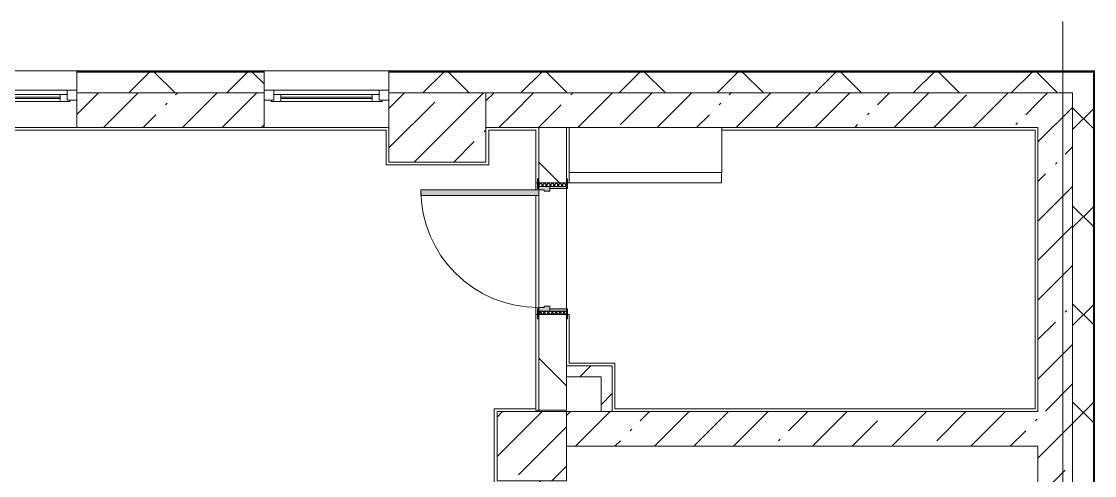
# Model space of a CAD drawing. Header units: millimetres. Extents: x 2623 to 216772, y -8553 to 29000.
# Drawn here: x 207263 to 215000, y 18638 to 21915 of the extents above; entities that cross this region are included whole.
import ezdxf

# ---------------------------------------------------------------- set-up
doc = ezdxf.new("R2010")
doc.units = ezdxf.units.MM
for name, color, linetype, lineweight, true_color in [('A-DOOR-3', 7, 'Continuous', 5, 0xaaaaaa), ('A-DOOR-4', 7, 'Continuous', 5, 0xe2e2e2), ('A-DOOR-FRAM-3', 7, 'Continuous', 5, 0xe2e2e2), ('A-DOOR-FRAM-4', 7, 'Continuous', 5, 0xaaaaaa), ('A-FLOR-3', 7, 'Continuous', 5, 0xaaaaaa)]:
    doc.layers.add(name, color=color, linetype=linetype, lineweight=lineweight, true_color=true_color)
for name, color, linetype, lineweight in [('A-GLAZ-1', 7, 'Continuous', 5), ('A-WALL', 7, 'Continuous', 9), ('A-WALL-3', 7, 'Continuous', 5), ('I-WALL-4', 7, 'Continuous', 5), ('S-COLS-1', 7, 'Continuous', 5), ('Оси', 7, 'Continuous', 9)]:
    doc.layers.add(name, color=color, linetype=linetype, lineweight=lineweight)
pattern_1 = [(45, (89762.2, 0), (-285.1231, 285.1231), []), (45, (90047.3, 0), (-285.1231, 285.1231), [504.031, -100.806, 16.764, -84.042])]
pattern_2 = [(45, (89762.2, 0), (-353.5534, 353.5534), []), (135, (89762.2, 0), (-353.5534, -353.5534), [])]
pattern_3 = [(45, (89762.2, 0), (-176.7767, 176.7767), [])]

# ---------------------------------------------------------------- blocks, each defined once
blk = doc.blocks.new('120_Окно_СКБ_1Ст - 120_Окно_СКБ_1Ст 900х2500_h_ с форточкой-22876038-3_1_2_птичка')
at = {"layer": 'A-GLAZ-1'}
for p, q in [((-450, -127), (-450, -57)), ((-450, -57), (-380, -57)), ((450, -57), (-450, -57)), ((-380, -57), (-380, -127)), ((380, -127), (380, -57)), ((380, -57), (450, -57)), ((450, -57), (450, -127)), ((-380, -127), (-450, -127)), ((-450, -127), (-400, -127)), ((-380, -127), (-400, -127)), ((-400, -127), (-400, -137)), ((-400, -137), (400, -137)), ((400, -137), (-400, -137)), ((380, -87), (-380, -87)), ((-380, -87), (-380, -127)), ((-330, -137), (-330, -87)), ((-330, -107), (330, -107)), ((330, -117), (-330, -117)), ((330, -137), (330, -87)), ((380, -127), (380, -87)), ((450, -127), (380, -127)), ((400, -127), (380, -127)), ((400, -127), (450, -127)), ((400, -137), (400, -127))]:
    blk.add_line(p, q, dxfattribs=at)
blk = doc.blocks.new('110_Дверь_СКБ_1Ст_Внутренняя1 - Д-8 950x2100h_охрана-V137-3_1_2_птичка')
at = {"layer": 'A-DOOR-3'}
h = blk.add_hatch(dxfattribs=at)
h.set_pattern_fill('FP_107', color=256, style=0, pattern_type=2)
h.set_pattern_definition([(135, (1826.41, 164.685), (-14.14214, -14.14214), []), (225, (1826.41, 164.685), (14.14214, -14.14214), [])])
h.paths.add_polyline_path([(487.5, 100), (462.5, 100), (462.5, -100), (487.5, -100), (487.5, -34.8)])
at = {"layer": 'A-DOOR-4'}
h = blk.add_hatch(color=256, dxfattribs=at)
h.paths.add_polyline_path([(-412.5, 100), (-437.5, 100), (-437.5, 20), (-402.5, 20), (-402.5, 60), (-412.5, 60)])
h.paths.add_polyline_path([(441.5, 100), (437.5, 100), (437.5, 60), (427.5, 60), (427.5, 20), (462.5, 20), (462.5, 100)])
at = {"layer": 'A-DOOR-FRAM-3'}
for points in [[(397.5, 950), (397.5, 100), (437.5, 100), (437.5, 950)], [(-422.5, 108), (-492.5, 108), (-490.7, 100), (-422.5, 100)], [(517.5, 108), (447.5, 108), (447.5, 100), (517.5, 100)], [(-422.5, 20), (-437.5, 20), (-437.5, -100), (-422.5, -100), (-422.5, -34.8)], [(462.5, 20), (447.5, 20), (447.5, -100), (462.5, -100), (462.5, -34.8)], [(-422.5, -100), (-492.5, -100), (-490.7, -108), (-422.5, -108)], [(447.5, -100), (447.5, -108), (517.5, -108), (517.5, -100)]]:
    blk.add_hatch(color=256, dxfattribs=at).paths.add_polyline_path(points)
at = {"layer": 'A-DOOR-FRAM-4'}
h = blk.add_hatch(dxfattribs=at)
h.set_pattern_fill('FP_108', color=256, style=0, pattern_type=2)
h.set_pattern_definition([(45, (-296.384, 164.685), (-14.1421, 14.1421), []), (135, (-296.384, 164.685), (-14.1421, -14.1421), [])])
h.paths.add_polyline_path([(-437.5, 100), (-462.5, 100), (-462.5, -100), (-437.5, -100), (-437.5, -34.8)])
at = {"layer": 'A-DOOR-3'}
for p, q in [((437.5, 950), (397.5, 950)), ((397.5, 950), (397.5, 100)), ((437.5, 100), (437.5, 950)), ((397.5, 100), (437.5, 100))]:
    blk.add_line(p, q, dxfattribs=at)
blk.add_arc((437.5, 100), 850, 90, 180, dxfattribs=at)
at = {"layer": 'A-DOOR-FRAM-4'}
for p, q in [((-422.5, 108), (-492.5, 108)), ((-492.5, 108), (-492.5, 100)), ((-492.5, 100), (-422.5, 100)), ((-437.5, 100), (-462.5, 100)), ((-462.5, 100), (-462.5, -100)), ((-412.5, 100), (-437.5, 100)), ((-437.5, 100), (-437.5, 20)), ((-437.5, -100), (-437.5, 100)), ((-422.5, 100), (-437.5, 100)), ((-437.5, 100), (-437.5, 99)), ((-437.5, 99), (-422.5, 99)), ((-422.5, 100), (-422.5, 108)), ((-422.5, 99), (-422.5, 100)), ((-412.5, 60), (-412.5, 100)), ((437.5, 100), (437.5, 60)), ((462.5, 100), (437.5, 100)), ((517.5, 108), (447.5, 108)), ((447.5, 108), (447.5, 100)), ((462.5, 100), (447.5, 100)), ((447.5, 100), (447.5, 99)), ((447.5, 100), (517.5, 100)), ((447.5, 99), (462.5, 99)), ((462.5, 20), (462.5, 100)), ((487.5, 100), (462.5, 100)), ((462.5, 100), (462.5, -100)), ((462.5, 99), (462.5, 100)), ((487.5, -100), (487.5, 100)), ((517.5, 100), (517.5, 108)), ((-437.5, 20), (-402.5, 20)), ((-422.5, 20), (-437.5, 20)), ((-437.5, 20), (-437.5, -100)), ((-422.5, -100), (-422.5, 20)), ((-402.5, 60), (-412.5, 60)), ((-402.5, 20), (-402.5, 60)), ((437.5, 60), (427.5, 60)), ((427.5, 60), (427.5, 20)), ((427.5, 20), (462.5, 20)), ((462.5, 20), (447.5, 20)), ((447.5, 20), (447.5, -100)), ((462.5, -100), (462.5, 20)), ((-422.5, -100), (-492.5, -100)), ((-492.5, -100), (-492.5, -108)), ((-492.5, -108), (-422.5, -108)), ((-462.5, -100), (-437.5, -100)), ((-437.5, -100), (-422.5, -100)), ((-422.5, -108), (-422.5, -100)), ((447.5, -100), (462.5, -100)), ((517.5, -100), (447.5, -100)), ((447.5, -100), (447.5, -108)), ((447.5, -108), (517.5, -108)), ((462.5, -100), (487.5, -100)), ((517.5, -108), (517.5, -100))]:
    blk.add_line(p, q, dxfattribs=at)
blk = doc.blocks.new('120_Окно_СКБ_1Ст - 120_Окно_СКБ_1Ст 900х2500_h_ с форточкой-V129-3_1_2_птичка')
at = {"layer": 'A-GLAZ-1'}
for p, q in [((-450, -127), (-450, -57)), ((-450, -57), (-380, -57)), ((450, -57), (-450, -57)), ((-380, -57), (-380, -127)), ((380, -127), (380, -57)), ((380, -57), (450, -57)), ((450, -57), (450, -127)), ((-380, -127), (-450, -127)), ((-450, -127), (-400, -127)), ((-380, -127), (-400, -127)), ((-400, -127), (-400, -137)), ((-400, -137), (400, -137)), ((400, -137), (-400, -137)), ((380, -87), (-380, -87)), ((-380, -87), (-380, -127)), ((-330, -137), (-330, -87)), ((-330, -107), (330, -107)), ((330, -117), (-330, -117)), ((330, -137), (330, -87)), ((380, -127), (380, -87)), ((450, -127), (380, -127)), ((400, -127), (380, -127)), ((400, -127), (449.8, -127)), ((400, -137), (400, -127))]:
    blk.add_line(p, q, dxfattribs=at)
blk = doc.blocks.new('BSC_Колонна _Прямоугольная - 700х500-23282984-3_1_2_птичка')
at = {"layer": 'S-COLS-1'}
h = blk.add_hatch(dxfattribs=at)
h.set_pattern_fill('FP_146', color=256, style=0, pattern_type=2)
h.set_pattern_definition([(45, (-120500, -21150), (-285.1231, 285.1231), []), (45, (-120214.88, -21150), (-285.1231, 285.1231), [504.031, -100.806, 16.764, -84.042])])
h.paths.add_polyline_path([(-350, -250), (350, -250), (350, 250), (-350, 250)])
for p, q in [((350, 250), (-350, 250)), ((-350, 250), (-350, -250)), ((350, -250), (350, 250)), ((-350, -250), (350, -250))]:
    blk.add_line(p, q, dxfattribs=at)
blk = doc.blocks.new('BSC_Колонна _Прямоугольная - 500х500-V208-3_1_2_птичка')
at = {"layer": 'S-COLS-1'}
h = blk.add_hatch(dxfattribs=at)
h.set_pattern_fill('FP_175', color=256, style=0, pattern_type=2)
h.set_pattern_definition([(45, (-121180, -18850), (-285.1231, 285.1231), []), (45, (-120894.88, -18850), (-285.1231, 285.1231), [504.031, -100.806, 16.764, -84.042])])
h.paths.add_polyline_path([(-250, -250), (250, -250), (250, 250), (-250, 250)])
for p, q in [((250, 250), (-250, 250)), ((-250, 250), (-250, -250)), ((250, -250), (250, 250)), ((-250, -250), (250, -250))]:
    blk.add_line(p, q, dxfattribs=at)
blk = doc.blocks.new('Зашивка приборов отопления43 - Зашивка приборов отопления-33398518-3_1_2_птичка')
at = {"layer": 'A-WALL-3'}
for p, q in [((121290.8, 18994.6), (121290.8, 18669.6)), ((122390.8, 18669.6), (122390.8, 18994.6)), ((121290.8, 18669.6), (122390.8, 18669.6)), ((122389.3, 18669.6), (121290.8, 18669.6)), ((121290.8, 18669.6), (121290.8, 18594.6)), ((122389.3, 18594.6), (122389.3, 18669.6)), ((121290.8, 18594.6), (122389.3, 18594.6))]:
    blk.add_line(p, q, dxfattribs=at)

msp = doc.modelspace()

# ---------------------------------------------------------------- hatches: boundary and pattern name
at = {"layer": 'A-WALL-3'}
h = msp.add_hatch(dxfattribs=at)
h.set_pattern_fill('FP_105', color=256, style=0, pattern_type=2)
h.set_pattern_definition(pattern_2)
h.paths.add_polyline_path([(214992.2, 21400), (214992.2, 21550), (209912.4, 21550), (209912.4, 21400), (214842.2, 21400)])
h.paths.add_polyline_path([(209012.4, 21400), (209012.4, 21550), (207662.6, 21550), (207662.6, 21400), (208156.6, 21400)])
h.paths.add_polyline_path([(196612.6, 21400), (196612.6, 21550), (195312.4, 21550), (195312.4, 21400), (196037.9, 21400)])
h.paths.add_polyline_path([(197512.6, 21400), (198812.6, 21400), (198812.6, 21550), (197512.6, 21550)])
h.paths.add_polyline_path([(183072.2, 21400), (183072.2, 21550), (183052.2, 21550), (183052.2, 21400)])
h.paths.add_polyline_path([(199712.6, 21400), (201012.2, 21400), (201012.2, 21550), (199712.6, 21550)])
h.paths.add_polyline_path([(206292.1, 21400), (206762.6, 21400), (206762.6, 21550), (205892.6, 21550), (205892.6, 21400)])
h.paths.add_polyline_path([(203312.2, 21400), (204462.6, 21400), (204462.6, 21550), (203312.2, 21550)])
h.paths.add_polyline_path([(187648.1, 21400), (190912.2, 21400), (190912.2, 21550), (186372.2, 21550), (186372.2, 21400)])
h.paths.add_polyline_path([(193241.3, 21400), (194412.4, 21400), (194412.4, 21550), (193212.2, 21550), (193212.2, 21400)])
h = msp.add_hatch(dxfattribs=at)
h.set_pattern_fill('FP_105', color=256, style=0, pattern_type=2)
h.set_pattern_definition(pattern_2)
h.paths.add_polyline_path([(214842.2, -250), (214992.2, -250), (214992.2, 7700), (214842.2, 7700), (214842.2, -100)])
h.paths.add_polyline_path([(214992.2, 8900), (214992.2, 10820), (214842.2, 10820), (214842.2, 8900)])
h.paths.add_polyline_path([(214992.2, 13120), (214992.2, 21400), (214842.2, 21400), (214842.2, 13120)])
at = {"layer": 'I-WALL-4'}
h = msp.add_hatch(dxfattribs=at)
h.set_pattern_fill('FP_101', color=256, style=0, pattern_type=2)
h.set_pattern_definition(pattern_1)
h.paths.add_polyline_path([(200812.2, 21150), (201012.2, 21150), (201012.2, 21400), (200812.2, 21400), (200812.2, 21275)])
h.paths.add_polyline_path([(210802.2, 21150), (210802.2, 21400), (210612.2, 21400), (210612.2, 21150)])
h.paths.add_polyline_path([(200112.2, 21150), (200112.2, 21400), (199712.6, 21400), (199712.6, 21150)])
h.paths.add_polyline_path([(203312.2, 21150), (204462.6, 21150), (204462.6, 21400), (203312.2, 21400)])
h.paths.add_polyline_path([(208156.6, 21150), (209012.4, 21150), (209012.4, 21400), (207662.6, 21400), (207662.6, 21150)])
h.paths.add_polyline_path([(198812.6, 21150), (198812.6, 21400), (197512.6, 21400), (197512.6, 21150)])
h.paths.add_polyline_path([(206762.6, 21150), (206762.6, 21400), (205892.6, 21400), (205892.6, 21150), (206292.1, 21150)])
h.paths.add_polyline_path([(195812.2, 21150), (196612.6, 21150), (196612.6, 21400), (195812.2, 21400), (195812.2, 21246.1)])
h.paths.add_polyline_path([(193241.3, 21150), (194412.4, 21150), (194412.4, 21400), (193212.2, 21400), (193212.2, 21150)])
h.paths.add_polyline_path([(190562.2, 21150), (190912.2, 21150), (190912.2, 21400), (190562.2, 21400)])
h = msp.add_hatch(dxfattribs=at)
h.set_pattern_fill('FP_101', color=256, style=0, pattern_type=2)
h.set_pattern_definition(pattern_1)
h.paths.add_polyline_path([(214592.2, 21150), (214592.2, 21400), (210802.2, 21400), (210802.2, 21150), (213749.8, 21150)])
h = msp.add_hatch(dxfattribs=at)
h.set_pattern_fill('FP_101', color=256, style=0, pattern_type=2)
h.set_pattern_definition(pattern_1)
h.paths.add_polyline_path([(214592.2, 10600), (214842.2, 10600), (214842.2, 10820), (214592.2, 10820), (214592.2, 10642.6)])
h.paths.add_polyline_path([(214842.2, 13120), (214842.2, 21400), (214592.2, 21400), (214592.2, 13120)])
h = msp.add_hatch(dxfattribs=at)
h.set_pattern_fill('FP_104', color=256, style=0, pattern_type=2)
h.set_pattern_definition([(135, (89762.2, 0), (-353.5534, -353.5534), [])])
h.paths.add_polyline_path([(211192.2, 19100), (211192.2, 19800), (210992.2, 19800), (210992.2, 19100)])
h.paths.add_polyline_path([(211192.2, 20750), (211192.2, 21150), (210992.2, 21150), (210992.2, 20750)])
h = msp.add_hatch(dxfattribs=at)
h.set_pattern_fill('FP_106', color=256, style=0, pattern_type=2)
h.set_pattern_definition(pattern_3)
h.paths.add_polyline_path([(211442.2, 19350), (211522.2, 19350), (211522.2, 19430), (211192.2, 19430), (211192.2, 19350)])
h = msp.add_hatch(dxfattribs=at)
h.set_pattern_fill('FP_106', color=256, style=0, pattern_type=2)
h.set_pattern_definition(pattern_3)
h.paths.add_polyline_path([(211522.2, 19100), (211522.2, 19350), (211442.2, 19350), (211442.2, 19100)])
h = msp.add_hatch(dxfattribs=at)
h.set_pattern_fill('FP_101', color=256, style=0, pattern_type=2)
h.set_pattern_definition(pattern_1)
h.paths.add_polyline_path([(210972.2, 10380), (211192.2, 10380), (211192.2, 10825), (210972.2, 10825), (210972.2, 10400)])
h.paths.add_polyline_path([(211142.2, 12225), (211192.2, 12225), (211192.2, 13400), (210972.2, 13400), (210972.2, 12225), (211112.2, 12225)])
h.paths.add_polyline_path([(210972.2, 13900), (211192.2, 13900), (211192.2, 18600), (210972.2, 18600), (210972.2, 14691.7)])
h.paths.add_polyline_path([(211191.8, 19100), (211192.2, 19100), (211192.2, 19110), (210972.2, 19110), (210972.2, 19100)])
h = msp.add_hatch(dxfattribs=at)
h.set_pattern_fill('FP_101', color=256, style=0, pattern_type=2)
h.set_pattern_definition(pattern_1)
h.paths.add_polyline_path([(214592.2, 18850), (214592.2, 19100), (211192.2, 19100), (211192.2, 18850), (213749.8, 18850)])

# ---------------------------------------------------------------- linework, layer by layer
at = {"layer": 'A-FLOR-3'}
for p, q in [((209892.4, 21130), (205882.6, 21130)), ((209892.4, 20880), (209892.4, 21130)), ((210972.2, 21130), (210632.2, 21130)), ((210632.2, 21130), (210632.2, 20880)), ((210972.2, 21130), (210972.2, 20700)), ((214572.2, 21130), (212312.2, 21130)), ((214572.2, 19120), (214572.2, 21130)), ((210632.2, 20880), (209892.4, 20880)), ((210984.2, 20750), (210972.2, 20750)), ((211212.2, 20750), (211200.2, 20750)), ((210972.2, 20660), (210972.2, 19120)), ((210972.2, 19800), (210984.2, 19800)), ((211200.2, 19800), (211212.2, 19800)), ((211212.2, 19800), (211212.2, 19450)), ((211212.2, 19450), (211542.2, 19450)), ((211542.2, 19450), (211542.2, 19120)), ((210672.2, 18580), (210672.2, 19120)), ((210672.2, 19120), (210972.2, 19120)), ((211542.2, 19120), (214572.2, 19120))]:
    msp.add_line(p, q, dxfattribs=at)
at = {"layer": 'A-WALL'}
for p, q in [((209012.4, 21553), (207662.6, 21553)), ((209012.4, 21550), (207662.6, 21550)), ((214995.2, 21553), (209912.4, 21553)), ((214992.2, 21550), (209912.4, 21550)), ((214992.2, 13120), (214992.2, 21550)), ((214995.2, 13120), (214995.2, 21553)), ((209012.4, 21400), (207662.6, 21400)), ((210612.2, 21400), (214592.2, 21400)), ((214842.2, 21400), (214842.2, 13120)), ((214842.2, 13120), (214842.2, 21400)), ((211192.2, 21150), (210992.2, 21150)), ((211192.2, 19430), (211192.2, 19350)), ((211442.2, 19100), (211522.2, 19100))]:
    msp.add_line(p, q, dxfattribs=at)
at = {"layer": 'A-WALL-3'}
for p, q in [((215000.2, 21558), (206762.6, 21558)), ((207662.6, 21558), (207662.6, 21400)), ((209012.4, 21400), (209012.4, 21558)), ((209912.4, 21558), (209912.4, 21400)), ((215000.2, 7700), (215000.2, 21558)), ((214842.2, 21400), (214842.2, 21400))]:
    msp.add_line(p, q, dxfattribs=at)
at = {"layer": 'I-WALL-4'}
for p, q in [((207662.6, 21400), (207662.6, 21150)), ((209012.4, 21150), (209012.4, 21400)), ((214842.2, 21400), (214592.2, 21400)), ((205862.6, 21150), (209912.2, 21150)), ((210612.2, 21150), (210992.2, 21150)), ((210992.2, 21150), (210992.2, 20780)), ((211192.2, 20780), (211192.2, 21150)), ((211192.2, 21150), (214592.2, 21150)), ((214592.2, 21150), (214592.2, 19100)), ((210992.2, 19850), (210992.2, 20660)), ((211192.2, 20710), (211192.2, 19840)), ((210992.2, 19770), (210992.2, 19100)), ((211192.2, 19430), (211192.2, 19770)), ((211522.2, 19430), (211192.2, 19430)), ((211522.2, 19100), (211522.2, 19430)), ((211192.2, 19350), (211442.2, 19350)), ((211192.2, 19100), (211192.2, 19350)), ((211442.2, 19350), (211442.2, 19100)), ((210972.2, 19110), (210972.2, 19100)), ((211192.2, 19110), (210972.2, 19110)), ((211442.2, 19100), (211192.2, 19100)), ((214592.2, 19100), (211522.2, 19100)), ((211192.2, 18850), (214592.2, 18850)), ((214592.2, 18850), (214592.2, 10600))]:
    msp.add_line(p, q, dxfattribs=at)
at = {"layer": 'Оси'}
msp.add_line((214772.2, 10029.8), (214772.2, 21915.1), dxfattribs=at)

# ---------------------------------------------------------------- block references
at = {"layer": 'A-DOOR-3', "rotation": 89.99999999999987}
msp.add_blockref('110_Дверь_СКБ_1Ст_Внутренняя1 - Д-8 950x2100h_охрана-V137-3_1_2_птичка', (211092.2, 20262.5), dxfattribs=at)
at = {"layer": 'A-GLAZ-1'}
for name, p in [('120_Окно_СКБ_1Ст - 120_Окно_СКБ_1Ст 900х2500_h_ с форточкой-22876038-3_1_2_птичка', (207212.6, 21475)), ('120_Окно_СКБ_1Ст - 120_Окно_СКБ_1Ст 900х2500_h_ с форточкой-V129-3_1_2_птичка', (209462.4, 21475))]:
    msp.add_blockref(name, p, dxfattribs=at)
at = {"layer": 'A-WALL-3'}
msp.add_blockref('Зашивка приборов отопления43 - Зашивка приборов отопления-33398518-3_1_2_птичка', (89921.4, 2155.4), dxfattribs=at)
at = {"layer": 'S-COLS-1'}
for name, p in [('BSC_Колонна _Прямоугольная - 700х500-23282984-3_1_2_птичка', (210262.2, 21150)), ('BSC_Колонна _Прямоугольная - 500х500-V208-3_1_2_птичка', (210942.2, 18850))]:
    msp.add_blockref(name, p, dxfattribs=at)

doc.saveas('drawing.dxf')
